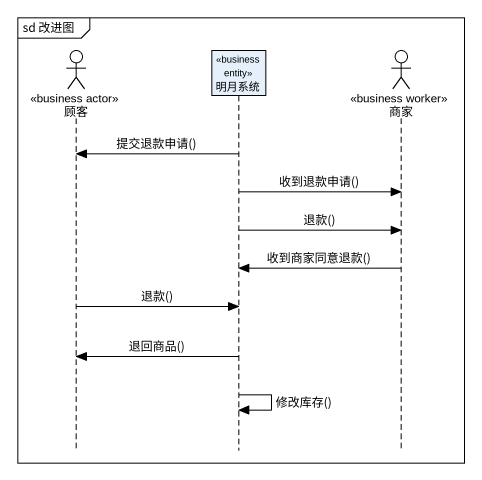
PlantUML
@startuml
mainframe sd 改进图
hide footbox
actor 顾客 <<business actor>>
participant 明月系统 <<business entity>>
actor 商家 <<business worker>>

明月系统 -> 顾客 : 提交退款申请()
明月系统 -> 商家 : 收到退款申请()
明月系统 -> 商家 : 退款()
商家 -> 明月系统 : 收到商家同意退款()
顾客 -> 明月系统 : 退款()
明月系统 -> 顾客 : 退回商品()
明月系统 -> 明月系统 : 修改库存()
@enduml
